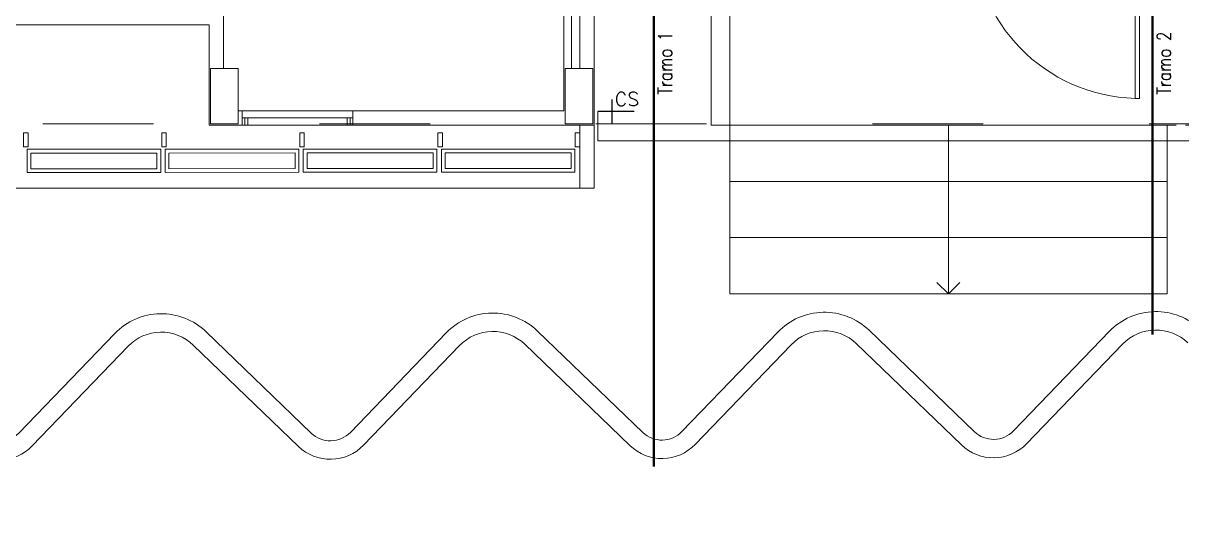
# Model space of a CAD drawing. Header units: millimetres. Extents: x 539 to 842, y -453 to -96.
# Drawn here: x 739.4 to 751.97, y -364.96 to -359.51 of the extents above; entities that cross this region are included whole.
import ezdxf
from ezdxf.enums import TextEntityAlignment as Align

# ---------------------------------------------------------------- set-up
doc = ezdxf.new("R2010")
doc.units = ezdxf.units.MM
doc.header["$LTSCALE"] = 0.1
for name, pattern in [('ACAD_ISO02W100', [15, 12, -3]), ('ACAD_ISO03W100', [30, 12, -18]), ('CONTINUA', [0]), ('HIDDEN', [0.375, 0.25, -0.125]), ('Overhead', [0.003969, 0.002381, -0.001587])]:
    doc.linetypes.add(name, pattern=pattern)
doc.layers.get('0').update_dxf_attribs({"lineweight": 5})
for name, color, linetype, lineweight in [('00-Agua Fria', 5, 'ACAD_ISO02W100', 20), ('A-GLAZ-CWMG', 7, 'Continuous', 5), ('A-WALL', 7, 'Continuous', 5), ('Agua Fria Directa - Texto', 7, 'Continuous', 18), ('CORDON H NUEVO', 251, 'Continuous', 5), ('S-STRS-ANNO', 7, 'Continuous', 5)]:
    doc.layers.add(name, color=color, linetype=linetype, lineweight=lineweight)
doc.layers.add('00-Pluvial', color=40, linetype='Continuous')
doc.layers.add('Textos', color=7, linetype='Continuous')
doc.styles.add('Romans', font='romans.shx')

# ---------------------------------------------------------------- blocks, each defined once
blk = doc.blocks.new('Montante rectangular - 50 x 150mm-V30-02 Torre PB')
at = {"layer": 'A-GLAZ-CWMG', "color": 8}
for p, q in [((-0.025, 0.075), (0.025, 0.075)), ((-0.025, 0.042), (-0.025, 0.075)), ((-0.025, -0.075), (-0.025, 0.042)), ((0.025, 0.075), (0.025, 0.038)), ((0.025, 0.038), (0.025, -0.075)), ((0.025, -0.075), (-0.025, -0.075))]:
    blk.add_line(p, q, dxfattribs=at)
blk = doc.blocks.new('Montante rectangular - 50 x 150mm-V31-02 Torre PB')
at = {"layer": 'A-GLAZ-CWMG', "color": 8}
for p, q in [((-0.025, 0.075), (-0.018, 0.075)), ((-0.025, -0.046), (-0.025, 0.075)), ((-0.017, 0.075), (-0.004, 0.075)), ((-0.003, 0.075), (0.009, 0.075)), ((0.01, 0.075), (0.022, 0.075)), ((0.025, 0.075), (0.025, -0.06)), ((-0.025, -0.075), (-0.025, -0.046)), ((0.025, -0.075), (-0.025, -0.075)), ((0.025, -0.06), (0.025, -0.075))]:
    blk.add_line(p, q, dxfattribs=at)
blk = doc.blocks.new('2-PB F')
at = {"color": 8, "lineweight": 18}
for p, q in [((745.593, -361.3), (745.593, -356.224)), ((741.574, -360), (741.574, -357.159)), ((745.263, -357.159), (745.263, -360.459)), ((745.348, -360), (745.348, -357.159)), ((745.437, -357.159), (745.437, -360)), ((746.863, -358.524), (746.863, -360.615)), ((747.063, -360.615), (747.063, -358.524)), ((751.462, -358.524), (751.462, -360.325)), ((751.507, -358.524), (751.507, -360.325)), ((738.914, -359.528), (741.418, -359.528)), ((741.418, -359.528), (741.418, -360.615)), ((741.558, -360), (741.433, -360)), ((741.433, -360), (741.433, -360.6)), ((741.433, -360.6), (741.433, -360)), ((741.433, -360), (741.574, -360)), ((741.559, -360), (741.558, -360)), ((741.571, -360), (741.559, -360)), ((741.572, -360), (741.571, -360)), ((741.574, -360), (741.572, -360)), ((741.733, -360), (741.574, -360)), ((741.733, -360.459), (741.733, -360)), ((745.348, -360), (745.279, -360)), ((745.279, -360), (745.279, -360.459)), ((745.279, -360.461), (745.279, -360)), ((745.279, -360), (745.348, -360)), ((745.437, -360), (745.348, -360)), ((745.439, -360), (745.437, -360)), ((745.437, -360), (745.578, -360)), ((745.44, -360), (745.439, -360)), ((745.452, -360), (745.44, -360)), ((745.453, -360), (745.452, -360)), ((745.578, -360), (745.453, -360)), ((745.579, -360), (745.578, -360)), ((745.578, -360), (745.579, -360)), ((745.579, -360.459), (745.579, -360)), ((745.579, -360), (745.579, -360.459)), ((751.507, -360.325), (751.462, -360.325)), ((741.733, -360.46), (741.733, -360.459)), ((741.776, -360.459), (741.733, -360.459)), ((741.733, -360.459), (741.733, -360.6)), ((741.733, -360.461), (741.733, -360.46)), ((741.733, -360.474), (741.733, -360.461)), ((741.733, -360.475), (741.733, -360.474)), ((741.733, -360.6), (741.733, -360.475)), ((741.776, -360.537), (741.776, -360.459)), ((741.776, -360.459), (742.976, -360.459)), ((745.263, -360.459), (742.976, -360.459)), ((742.976, -360.459), (742.976, -360.537)), ((745.279, -360.461), (745.278, -360.461)), ((745.279, -360.459), (745.279, -360.461)), ((745.279, -360.461), (745.279, -360.475)), ((745.279, -360.475), (745.279, -360.6)), ((745.279, -360.6), (745.279, -360.475)), ((745.579, -360.6), (745.579, -360.459)), ((741.418, -360.615), (741.776, -360.615)), ((741.433, -360.6), (741.574, -360.6)), ((741.433, -360.6), (741.433, -360.6)), ((741.574, -360.6), (741.733, -360.6)), ((741.776, -360.537), (741.806, -360.537)), ((741.776, -360.615), (741.776, -360.537)), ((741.806, -360.615), (741.776, -360.615)), ((741.806, -360.537), (741.836, -360.537)), ((741.806, -360.615), (741.806, -360.537)), ((741.806, -360.537), (741.806, -360.615)), ((741.836, -360.615), (741.806, -360.615)), ((741.836, -360.537), (742.916, -360.537)), ((741.836, -360.552), (741.836, -360.537)), ((741.836, -360.537), (741.836, -360.615)), ((741.836, -360.615), (742.916, -360.615)), ((742.916, -360.537), (742.916, -360.552)), ((742.916, -360.537), (742.946, -360.537)), ((742.916, -360.615), (742.916, -360.537)), ((742.946, -360.615), (742.916, -360.615)), ((742.946, -360.537), (742.946, -360.615)), ((742.946, -360.537), (742.976, -360.537)), ((742.946, -360.615), (742.946, -360.537)), ((742.976, -360.615), (742.946, -360.615)), ((742.976, -360.537), (742.976, -360.615)), ((742.976, -360.615), (745.593, -360.615)), ((745.279, -360.6), (745.579, -360.6)), ((746.863, -360.615), (747.063, -360.615)), ((747.063, -360.615), (751.807, -360.615)), ((747.063, -361.226), (747.063, -360.615)), ((749.435, -361.226), (749.435, -360.615)), ((751.807, -361.226), (751.807, -360.615)), ((747.063, -361.836), (747.063, -361.226)), ((747.063, -361.226), (751.807, -361.226)), ((749.435, -361.836), (749.435, -361.226)), ((751.807, -361.836), (751.807, -361.226)), ((747.063, -362.446), (747.063, -361.836)), ((747.063, -361.836), (751.807, -361.836)), ((749.435, -362.446), (749.435, -361.836)), ((751.807, -362.446), (751.807, -361.836)), ((747.063, -362.446), (751.807, -362.446))]:
    blk.add_line(p, q, dxfattribs=at)
at = {"color": 8, "linetype": 'CONTINUA', "lineweight": 13}
blk.add_line((745.437, -360.615), (745.437, -361.3), dxfattribs=at)
at = {"color": 8, "linetype": 'HIDDEN', "lineweight": 18}
blk.add_line((751.807, -360.615), (758.12, -360.6), dxfattribs=at)
at = {"color": 8, "extrusion": (0, 0, -1)}
for p, q in [((739.456, -360.7), (739.406, -360.7)), ((739.406, -360.7), (739.406, -360.85)), ((739.456, -360.85), (739.456, -360.7)), ((740.953, -360.7), (740.903, -360.7)), ((740.903, -360.7), (740.903, -360.782)), ((740.953, -360.786), (740.953, -360.7)), ((739.406, -360.85), (739.456, -360.85)), ((740.903, -360.782), (740.903, -360.85)), ((740.903, -360.85), (740.928, -360.85)), ((740.928, -360.85), (740.953, -360.85)), ((740.953, -360.85), (740.953, -360.786))]:
    blk.add_line(p, q, dxfattribs=at)
at = {"color": 8, "linetype": 'Overhead', "lineweight": 18}
for p, q in [((747.063, -361.226), (751.807, -361.226)), ((747.063, -361.836), (751.807, -361.836)), ((747.063, -362.446), (751.807, -362.446))]:
    blk.add_line(p, q, dxfattribs=at)
at = {"color": 8}
blk.add_line((741.418, -361.3), (732.979, -361.3), dxfattribs=at)
for points in [[(740.892, -360.878), (739.445, -360.878), (739.445, -361.128), (740.892, -361.128)], [(742.389, -360.877), (740.942, -360.878), (740.942, -361.128), (742.389, -361.127)], [(743.886, -360.877), (742.439, -360.877), (742.439, -361.127), (743.886, -361.127)], [(745.383, -360.877), (743.936, -360.877), (743.936, -361.127), (745.383, -361.127)], [(740.852, -360.918), (739.485, -360.918), (739.485, -361.088), (740.852, -361.088)], [(742.349, -360.917), (740.982, -360.918), (740.982, -361.088), (742.349, -361.087)], [(743.846, -360.917), (742.479, -360.917), (742.479, -361.087), (743.846, -361.087)], [(745.343, -360.917), (743.976, -360.917), (743.976, -361.087), (745.343, -361.087)]]:
    blk.add_lwpolyline(points, close=True, dxfattribs=at)
blk.add_lwpolyline([(745.594, -361.3), (741.418, -361.3)], dxfattribs=at)
at = {"color": 8, "lineweight": 18}
blk.add_arc((751.507, -358.524), 1.802, 180, 268.5863, dxfattribs=at)
at = {"layer": 'S-STRS-ANNO', "color": 8, "lineweight": 18}
for q in [(749.31, -362.321), (749.56, -362.321), (749.435, -362.446)]:
    blk.add_line((749.435, -362.446), q, dxfattribs=at)
at = {"color": 8, "extrusion": (0, 0, -1), "rotation": 180}
for name, p in [('Montante rectangular - 50 x 150mm-V30-02 Torre PB', (-742.425, -360.775)), ('Montante rectangular - 50 x 150mm-V31-02 Torre PB', (-743.922, -360.775)), ('Montante rectangular - 50 x 150mm-V31-02 Torre PB', (-745.413, -360.775))]:
    blk.add_blockref(name, p, dxfattribs=at)

msp = doc.modelspace()

# ---------------------------------------------------------------- linework, layer by layer
at = {"layer": '00-Agua Fria', "color": 5, "lineweight": 25}
msp.add_line((745.79, -360.599), (745.79, -360.337), dxfattribs=at)
at = {"layer": '00-Agua Fria', "color": 5, "linetype": 'CONTINUA', "lineweight": 25}
msp.add_line((746.027, -360.468), (745.634, -360.468), dxfattribs=at)
at = {"layer": '00-Agua Fria', "linetype": 'CONTINUA'}
for points in [[(745.634, -360.786), (745.634, -360.468)], [(769.487, -360.786), (745.634, -360.786)]]:
    msp.add_lwpolyline(points, dxfattribs=at)
at = {"layer": '00-Pluvial', "lineweight": 40}
for points in [[(743.472, -352.651), (746.239, -352.651), (746.239, -364.318)], [(751.65, -353.257), (751.65, -362.887)]]:
    msp.add_lwpolyline(points, dxfattribs=at)
at = {"layer": 'A-WALL', "color": 8, "linetype": 'ACAD_ISO03W100', "lineweight": 20}
msp.add_lwpolyline([(721.613, -343.48), (721.613, -360.6), (828.988, -360.6), (828.988, -343.48), (721.613, -343.48)], dxfattribs=at)
at = {"layer": 'CORDON H NUEVO', "lineweight": 5}
for points in [[(732.181, -364.962, -0.414214), (732.162, -363.972), (733.203, -362.891, -0.414214), (734.193, -362.873), (735.334, -363.972, 0.414214), (735.758, -363.964), (736.799, -362.884, -0.414214), (737.788, -362.865), (738.929, -363.964, 0.414214), (739.354, -363.956), (740.394, -362.876, -0.414214), (741.384, -362.857), (742.525, -363.956, 0.414214), (742.949, -363.948), (743.99, -362.868, -0.414214), (744.98, -362.849), (746.121, -363.948, 0.414214), (746.545, -363.94), (747.585, -362.86, -0.414214), (748.575, -362.841), (749.716, -363.94, 0.414214), (750.14, -363.932), (751.181, -362.852, -0.414214), (752.171, -362.834)], [(738.791, -364.108, 0.414214), (739.498, -364.095), (740.538, -363.014, -0.414214), (741.245, -363.001), (742.386, -364.1, 0.414214), (743.093, -364.087), (744.134, -363.007), (744.134, -363.007, -0.414214), (744.841, -362.993), (745.982, -364.092, 0.414214), (746.689, -364.079), (747.729, -362.999, -0.414214), (748.436, -362.985), (749.577, -364.084, 0.414214), (750.284, -364.071), (751.325, -362.991, -0.414214), (752.032, -362.978)]]:
    msp.add_lwpolyline(points, format="xyb", dxfattribs=at)

# ---------------------------------------------------------------- block references
at = {"color": 2, "linetype": 'CONTINUA', "lineweight": 13}
msp.add_blockref('2-PB F', (0, 0), dxfattribs=at)

# ---------------------------------------------------------------- texts
at = {"layer": 'Agua Fria Directa - Texto', "style": 'Romans'}
msp.add_text('CS', height=0.15, rotation=360, dxfattribs=at).set_placement((745.818, -360.258), align=Align.TOP_LEFT)
at = {"layer": 'Textos', "color": 7, "style": 'Romans', "width": 0.8}
for s, p in [('Tramo 2', (751.849, -360.285)), ('Tramo 1', (746.438, -360.285))]:
    msp.add_text(s, height=0.15, rotation=90, dxfattribs=at).set_placement(p)

doc.saveas('drawing.dxf')
